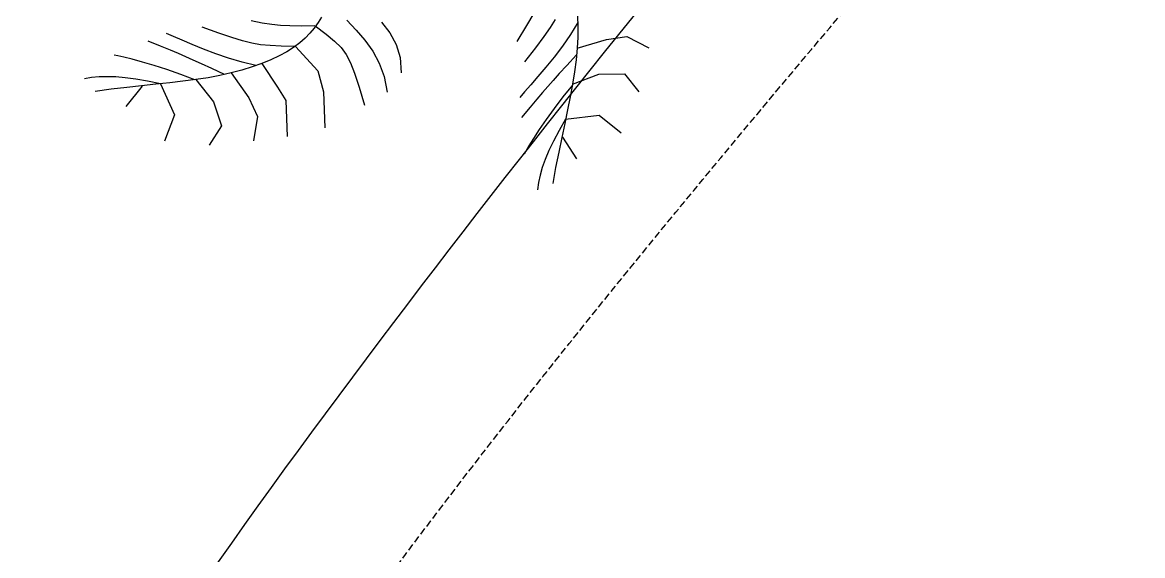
# Model space of a CAD drawing. Header units: millimetres. Extents: x -1030105 to 906887, y -616134 to 1220667.
# Drawn here: x -86833 to -84861, y 538209 to 539147 of the extents above; entities that cross this region are included whole.
import ezdxf

# ---------------------------------------------------------------- set-up
doc = ezdxf.new("R2010")
doc.units = ezdxf.units.MM
doc.header["$MEASUREMENT"] = 0
doc.linetypes.add('DASH', pattern=[0.35, 0.25, -0.1])
doc.layers.add('A-Furniture', color=143, linetype='Continuous')
doc.layers.add('A-Tree', color=98, linetype='Continuous')

# ---------------------------------------------------------------- blocks, each defined once
blk = doc.blocks.new('FUR')
at = {"layer": 'A-Furniture'}
blk.add_spline([(-33916, 30608), (-33944.5, 30609.5), (-37418.5, 29102), (-37726.5, 27054), (-37216.5, 25233), (-37626.5, 21209), (-38739.5, 18856.5), (-41860, 14803.1), (-43043.2, 12422.3), (-43017.5, 9941.5), (-40833.5, 8087), (-38107, 9497.5), (-38274.5, 11476.5), (-38397.8, 13212.3), (-37305, 13750.5), (-34500, 13496.5), (-32540.5, 14865.5), (-32374, 19056), (-32479, 20125.5), (-32318, 21223.5), (-30829.5, 21995.5), (-30222, 22657.5), (-30469, 23962.5), (-31626.5, 24580.5), (-32324.5, 25527.5), (-32040.5, 28029), (-32099.5, 29098.5), (-33295, 30496), (-33916, 30608)], degree=3, dxfattribs=at)
at = {"layer": 'A-Furniture', "color": 8, "linetype": 'DASH', "ltscale": 50}
blk.add_spline([(-36646, 29577.5), (-37284.5, 28277.5), (-36676, 26342), (-36463, 23656.5), (-37614.5, 20053), (-40425.5, 16182), (-42274, 13633.5), (-42830.5, 10964), (-42047, 9112), (-39697.5, 8972), (-38258, 10282.5), (-39334, 12606), (-37866.5, 13929), (-35698, 13970.5), (-34500.5, 13942.5), (-32416, 18555.5), (-32464, 21915.5), (-30663, 22279), (-30458.5, 23387), (-31963.5, 24634), (-33009, 26390), (-32199.5, 28680), (-33338.5, 30308), (-34838.5, 30477), (-36023, 30096.5), (-36646, 29577.5)], degree=3, dxfattribs=at)
blk.add_open_spline([(-56447, -6097), (-55194.8, -4879.4), (-50278.9, -2284.6), (-42421.5, -5454.8), (-32732.5, -11254), (-23302, -9202), (-18024, -504.5), (-16595.5, 8921.5), (-19600.3, 15918.3), (-21321.2, 18705.6), (-21789.7, 19345)], degree=3, knots=[32574.726206, 32574.726206, 32574.726206, 32574.726206, 37697.741245, 48060.131859, 55585.251958, 69452.989742, 76151.422264, 84447.837047, 94470.773244, 98031.734889, 98031.734889, 98031.734889, 98031.734889], dxfattribs=at)
blk = doc.blocks.new('CAY8')
at = {"color": 0, "linetype": 'ByBlock'}
for p, q in [((-940.3, 145.8), (-946.1, 151.6)), ((-934.7, 139.4), (-940.3, 145.8)), ((-929.3, 132.2), (-934.7, 139.4)), ((-903.4, 136.1), (-905.2, 139.7)), ((-938.1, 120.2), (-950.5, 133.4)), ((-923.9, 124.2), (-929.3, 132.2)), ((-900.7, 129.7), (-903.4, 136.1)), ((-897.1, 120.8), (-900.7, 129.7)), ((-926.3, 107.3), (-938.1, 120.2)), ((-918.4, 115), (-923.9, 124.2)), ((-912.9, 104.5), (-918.4, 115)), ((-893, 109.6), (-897.1, 120.8)), ((-866.7, 103.2), (-870.3, 117.8)), ((-915.1, 94.8), (-926.3, 107.3)), ((-907.1, 92.5), (-912.9, 104.5)), ((-888.6, 96.7), (-893, 109.6)), ((-864, 91.6), (-866.7, 103.2)), ((-849.3, 97.8), (-851.3, 106)), ((-915.3, 94), (-944.3, 95.6)), ((-904.4, 82.7), (-915.1, 94.8)), ((-901.1, 78.9), (-907.1, 92.5)), ((-883.9, 82.2), (-888.6, 96.7)), ((-861.7, 82), (-864, 91.6)), ((-847.1, 87.6), (-849.3, 97.8)), ((-901.1, 78.9), (-920, 45.9)), ((-894.1, 71.1), (-904.4, 82.7)), ((-879.3, 66.6), (-883.9, 82.2)), ((-859.8, 73.3), (-861.7, 82)), ((-844.4, 75.6), (-847.1, 87.6)), ((-841.3, 62.3), (-844.4, 75.6)), ((-816.8, 58.6), (-822.3, 77.8)), ((-884.1, 60), (-894.1, 71.1)), ((-875, 50.2), (-879.3, 66.6)), ((-858, 64.5), (-859.8, 73.3)), ((-856, 54.5), (-858, 64.5)), ((-874.3, 49.5), (-884.1, 60)), ((-853.6, 42.2), (-856, 54.5)), ((-837.6, 48.1), (-841.3, 62.3)), ((-812.4, 43.7), (-816.8, 58.6)), ((-920, 45.9), (-950.6, 38)), ((-874.3, 49.5), (-882.8, 18.9)), ((-864.5, 39.5), (-874.3, 49.5)), ((-854.8, 30.2), (-864.5, 39.5)), ((-850.6, 26.5), (-853.6, 42.2)), ((-833.3, 33.4), (-837.6, 48.1)), ((-808.5, 31.9), (-812.4, 43.7)), ((-845, 21.5), (-854.8, 30.2)), ((-828.2, 18.4), (-833.3, 33.4)), ((-804.6, 22.1), (-808.5, 31.9)), ((-779.4, 25.5), (-784.6, 37.2)), ((-774.6, 15.9), (-779.4, 25.5)), ((-882.8, 18.9), (-899.7, -4.3)), ((-845, 21.5), (-856.5, -10.8)), ((-835.4, 13.5), (-845, 21.5)), ((-825.8, 6.2), (-835.4, 13.5)), ((-822.3, 3.7), (-828.2, 18.4)), ((-800.2, 13.1), (-804.6, 22.1)), ((-794.9, 3.8), (-800.2, 13.1)), ((-769.6, 7.3), (-774.6, 15.9)), ((-816.4, -0.4), (-825.8, 6.2)), ((-788, -6.8), (-794.9, 3.8)), ((-763.9, -1.6), (-769.6, 7.3)), ((-899.7, -4.3), (-925.3, -5.3)), ((-856.5, -10.8), (-867.7, -31.1)), ((-816.4, -0.4), (-827.8, -29.9)), ((-807.2, -6.2), (-816.4, -0.4)), ((-798.2, -11.2), (-807.2, -6.2)), ((-789.5, -15.5), (-798.2, -11.2)), ((-779.2, -20.1), (-788, -6.8)), ((-756.8, -11.7), (-763.9, -1.6)), ((-747.8, -24.1), (-756.8, -11.7)), ((-781.1, -18.9), (-789.5, -15.5)), ((-779.2, -20.1), (-786.6, -56.3)), ((-773, -21.5), (-781.1, -18.9)), ((-765.2, -23.3), (-773, -21.5)), ((-757.5, -24.5), (-765.2, -23.3)), ((-750, -25.1), (-757.5, -24.5)), ((-747.3, -24.5), (-747.8, -39.9)), ((-735.3, -24.7), (-742.6, -25.1)), ((-867.7, -31.1), (-892.5, -43.2)), ((-827.8, -29.9), (-834.4, -46.4)), ((-742.6, -25.1), (-750, -25.1)), ((-834.4, -46.4), (-866.5, -71)), ((-747.8, -39.9), (-748.6, -52.1)), ((-721.5, -49.7), (-724.6, -64.7)), ((-786.6, -56.3), (-802.1, -75.2)), ((-750.3, -62.2), (-753.3, -71.4)), ((-748.6, -52.1), (-750.3, -62.2)), ((-802.1, -75.2), (-834.2, -99.8)), ((-753.3, -71.4), (-758, -80.7)), ((-724.6, -64.7), (-728.2, -79.3)), ((-758, -80.7), (-765, -91.4)), ((-728.2, -79.3), (-732.9, -93.5)), ((-700.7, -82.7), (-705.1, -97.3)), ((-765, -91.4), (-774.7, -104.5)), ((-732.9, -93.5), (-739.6, -107.3)), ((-705.1, -97.3), (-711.5, -110.6)), ((-774.7, -104.5), (-787.6, -121.2)), ((-739.6, -107.3), (-748.7, -120.6)), ((-711.5, -110.6), (-720.8, -122.6)), ((-748.7, -120.6), (-761, -133.5)), ((-720.8, -122.6), (-734.3, -133.4)), ((-609.6, -217.1), (-630.3, -218.6)), ((-593.5, -215.8), (-609.6, -217.1)), ((-623.8, -239.8), (-643.8, -239.1)), ((-608.2, -240.2), (-623.8, -239.8)), ((-595.8, -240.2), (-608.2, -240.2)), ((-585.3, -239.5), (-595.8, -240.2)), ((-671.2, -258.6), (-679.5, -258)), ((-660.7, -259.6), (-671.2, -258.6)), ((-648.5, -260.8), (-660.7, -259.6)), ((-634.9, -261.9), (-648.5, -260.8)), ((-620.3, -262.8), (-634.9, -261.9)), ((-604.9, -263.3), (-620.3, -262.8)), ((-589.1, -263.1), (-604.9, -263.3)), ((-573.3, -262), (-589.1, -263.1)), ((-567.6, -257.6), (-576.7, -264.6)), ((-681.6, -273.5), (-696.7, -272.4)), ((-669.8, -274.5), (-681.6, -273.5)), ((-660, -275.3), (-669.8, -274.5)), ((-651.1, -276.2), (-660, -275.3)), ((-642.2, -277.1), (-651.1, -276.2)), ((-586.6, -271.4), (-597.2, -278.1)), ((-576.7, -264.6), (-586.6, -271.4)), ((-632, -278.3), (-642.2, -277.1)), ((-619.6, -279.9), (-632, -278.3)), ((-608.5, -284.7), (-620.4, -291.1)), ((-603.7, -281.9), (-619.6, -279.9)), ((-597.2, -278.1), (-608.5, -284.7)), ((-597.2, -278.1), (-570, -299.1)), ((-724.3, -298.2), (-728.2, -298.8)), ((-717.4, -297.6), (-724.3, -298.2)), ((-707.8, -297), (-717.4, -297.6)), ((-695.9, -296.5), (-707.8, -297)), ((-682.2, -296.3), (-695.9, -296.5)), ((-667, -296.4), (-682.2, -296.3)), ((-650.7, -296.8), (-667, -296.4)), ((-633.8, -297.7), (-650.7, -296.8)), ((-632.9, -297.3), (-646, -303.4)), ((-620.4, -291.1), (-632.9, -297.3)), ((-632.9, -297.3), (-606.5, -314.9)), ((-570, -299.1), (-554.2, -315.9)), ((-669.2, -313.7), (-684, -315.2)), ((-659.6, -309.5), (-673.8, -315.7)), ((-669.2, -313.7), (-643.7, -341.9)), ((-646, -303.4), (-659.6, -309.5)), ((-728.6, -324), (-737.1, -327)), ((-719.3, -321.4), (-728.6, -324)), ((-708.8, -319), (-719.3, -321.4)), ((-697.1, -317), (-708.8, -319)), ((-688.6, -322.2), (-703.9, -328.9)), ((-687.9, -322.6), (-698.4, -349.7)), ((-684, -315.2), (-697.1, -317)), ((-673.8, -315.7), (-688.6, -322.2)), ((-606.5, -314.9), (-589.6, -338.1)), ((-554.2, -315.9), (-550.3, -343.3)), ((-744.9, -330.3), (-752.2, -334.1)), ((-737.1, -327), (-744.9, -330.3)), ((-719.9, -336.1), (-736.3, -343.9)), ((-703.9, -328.9), (-719.9, -336.1)), ((-589.6, -338.1), (-596.6, -362.7)), ((-643.7, -341.9), (-645.6, -373.5))]:
    blk.add_line(p, q, dxfattribs=at)
blk = doc.blocks.new('CÂY')
at = {"layer": 'A-Tree', "color": 8, "ltscale": 10, "xscale": 1.569782766103744, "yscale": 1.569782766103744, "zscale": 1.569782766103744, "rotation": 54.47307663775693}
blk.add_blockref('CAY8', (3526.7, 31006.6), dxfattribs=at)
blk = doc.blocks.new('BỐ TRÍ LAY OUT')
at = {"layer": 'A-Furniture', "color": 3}
for name, p in [('CÂY', (4286.8, 4469.3)), ('FUR', (48783.7, 18654.7))]:
    blk.add_blockref(name, p, dxfattribs=at)
blk = doc.blocks.new('KIẾN TRÚC')
h = blk.add_hatch(color=9)
h.dxf.hatch_style = 1
edge = h.paths.add_edge_path(flags=16)
edge.add_line((62282, 27412), (55232.8, 27412))
edge.add_arc((32545.5, 30716.7), 22926.7, 284.53695, 351.71258, ccw=False)
edge.add_line((38300.2, 8523.9), (13217.5, 8523.9))
edge.add_arc((23753.1, 24110.8), 18813.6, 227.76772, 235.9443, ccw=False)
edge.add_arc((7788.8, 12733.4), 4187, 236.059, 322.4361, ccw=False)
edge.add_arc((13873.6, 18503.3), 12505.3, 190.83274, 227.66057, ccw=False)
edge.add_arc((25477.5, 20792.2), 24332.7, 180.68322, 190.99113, ccw=False)
edge.add_arc((3282.9, 20557.2), 2137.1, 101.0808, 181.4794, ccw=False)
edge.add_line((2872.2, 22654.5), (4986.1, 23013.1))
edge.add_arc((28039.7, 24288.4), 23088.9, 153.20143, 183.1663, ccw=False)
edge.add_arc((10232.3, 40544.6), 6483.1, 182.84011, 244.39627, ccw=False)
edge.add_arc((-6425, 39970.9), 10185.3, 1.42081, 26.70696)
edge.add_arc((10590.6, 49414.3), 9292.7, 144.71332, 211.57549, ccw=False)
edge.add_arc((-12326.2, 64090.2), 17935.6, 328.73754, 356.18995)
edge.add_arc((16735.3, 62308.6), 11181, 84.12439, 176.97619, ccw=False)
edge.add_arc((20709, 99752.5), 26473.2, 263.86537, 288.48696)
edge.add_arc((35667.4, 54479.7), 21207.1, 73.35107, 108.03024, ccw=False)
edge.add_arc((44765.5, 84516.2), 10177.4, 252.72587, 285.71301)
edge.add_arc((49659, 68416), 6655.6, 49.49954, 108.73112, ccw=False)
edge.add_arc((48035, 66009.8), 9545.5, -2.32883, 51.46764, ccw=False)
edge.add_line((57572.7, 65622), (49483.5, 65623.9))
edge.add_line((49483.5, 65623.9), (62282, 65623.9))
edge.add_line((62282, 65623.9), (62282, 27412))
h.paths.add_polyline_path([(0, 77895.5), (64428.5, 77895.5), (64428.5, -0.6), (-1.8, 0.6)])

msp = doc.modelspace()

# ---------------------------------------------------------------- block references
at = {"color": 3}
for name, p in [('KIẾN TRÚC', (-106778.5, 495876.5)), ('BỐ TRÍ LAY OUT', (-93480.293, 504642.113))]:
    msp.add_blockref(name, p, dxfattribs=at)

doc.saveas('drawing.dxf')
